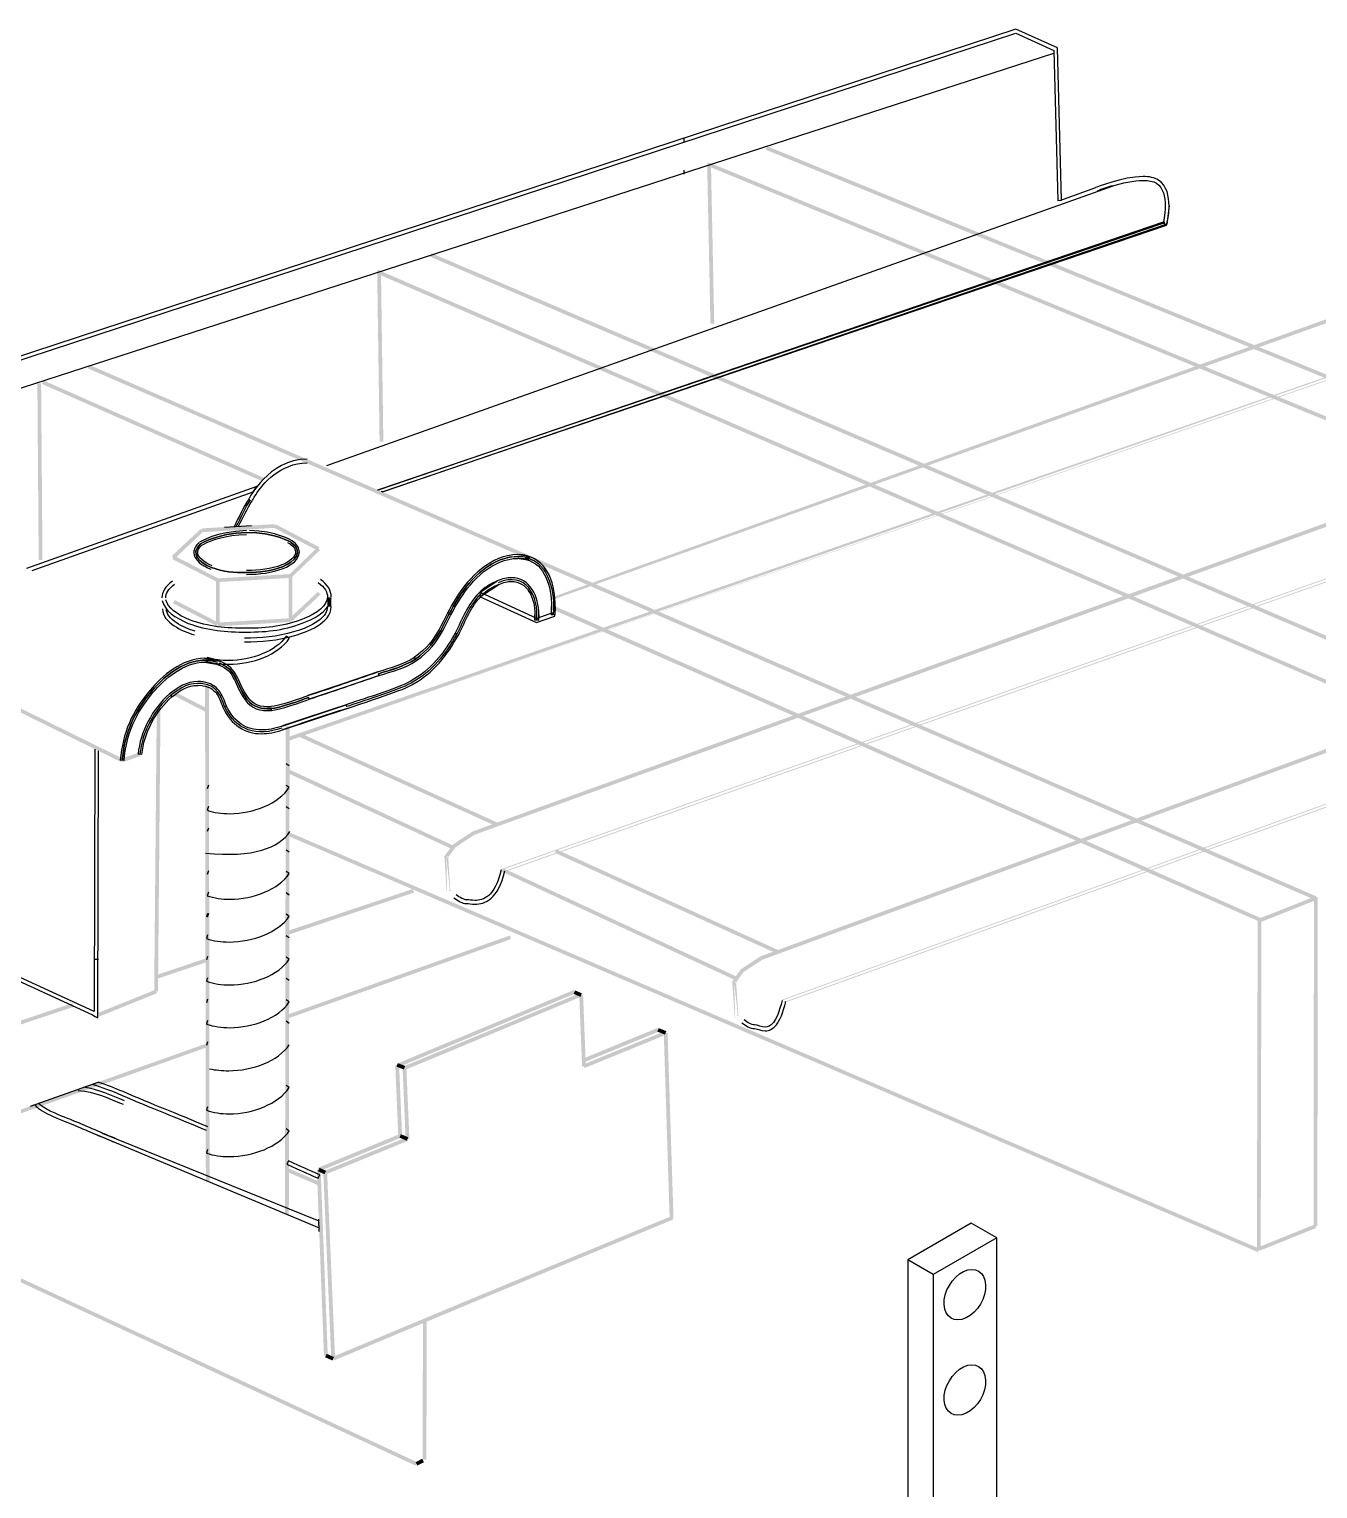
# Model space of a CAD drawing. Header units: millimetres. Extents: x 562 to 11403, y -8308 to -3911.
# Drawn here: x 4905.9 to 5133.4, y -8166.5 to -7908.9 of the extents above; entities that cross this region are included whole.
import ezdxf

# ---------------------------------------------------------------- set-up
doc = ezdxf.new("R2010")
doc.units = ezdxf.units.MM
doc.layers.add('3', color=3, linetype='Continuous')
pattern_1 = [(90, (-83164.34, -24837.3), (-174.625, 1e-14), []), (180, (-83164.34, -24837.3), (-9e-14, -698.5), [])]

msp = doc.modelspace()

# ---------------------------------------------------------------- hatches: boundary and pattern name
at = {"layer": '3'}
h = msp.add_hatch(dxfattribs=at)
h.set_pattern_fill('GRATE', color=256, scale=220, angle=90, style=0)
h.set_pattern_definition(pattern_1)
h.paths.add_polyline_path([(4917.87, -8024.1), (4917.37, -8082.3), (4917.36, -8082.29), (4917.34, -8082.28), (4838.46, -8046.02), (4838.46, -7988.93), (5080.09, -7909.61), (5086.8, -7912.64), (5087.52, -7939.12), (5088.19, -7939.1), (5087.46, -7912.2), (5080.12, -7908.9), (4837.8, -7988.45), (4837.8, -8046.45), (4917.05, -8082.88), (4917.54, -8083.14), (4918.03, -8083.41), (4918.55, -8024.11), (4917.88, -8024.1)])
h = msp.add_hatch(dxfattribs=at)
h.set_pattern_fill('GRATE', color=256, scale=220, angle=90, style=0)
h.set_pattern_definition(pattern_1)
h.paths.add_polyline_path([(4845.62, -8049.45), (4845.58, -7991.88), (5087.66, -7912.9), (5087.44, -7912.27), (4844.9, -7991.4), (4844.95, -8049.45)])
h = msp.add_hatch(color=256, dxfattribs=at)
h.paths.add_polyline_path([(4951.53, -8034.57), (5152.76, -7964.78), (5152.8, -7964.61)])
edge = h.paths.add_edge_path()
edge.add_arc((5138.99, -7961.31), 14.2, 346.5696, 359.5843)
edge.add_line((5153.19, -7961.41), (5152.8, -7964.61))
h.paths.add_polyline_path([(5140.28, -7958.17), (5140.41, -7958.48), (5140.29, -7958.17), (4998.8, -8008.96), (4998.75, -8009.45), (5140.53, -7958.79), (5140.54, -7958.79)])
edge = h.paths.add_edge_path()
edge.add_arc((5153.2, -7991.04), 34.65, 106.5561, 111.4354)
edge.add_line((5140.54, -7958.79), (5143.33, -7957.83))
edge = h.paths.add_edge_path()
edge.add_arc((5138.84, -7961.28), 13.68, 346.6721, 359.4504)
edge.add_line((5152.52, -7961.41), (5152.16, -7964.43))
h.paths.add_polyline_path([(5152.16, -7964.43), (5152.48, -7964.52), (5152.37, -7964.21), (4951.32, -8033.95), (4951.53, -8034.57)])
h = msp.add_hatch(color=256, dxfattribs=at)
h.paths.add_polyline_path([(4979.55, -8054.97), (4979.22, -8054.99), (4979.61, -8061.16), (4979.7, -8061.25)], flags=0)
h.paths.add_polyline_path([(4979.7, -8061.25, 0.026947), (4980.89, -8062.22)], flags=0)
h.paths.add_polyline_path([(4983.12, -8063.22), (4983.14, -8063.22), (4983.14, -8063.21), (4983.14, -8063.22), (4983.14, -8063.21), (4983.14, -8063.22)], flags=0)
h.paths.add_polyline_path([(4989.9, -8057.45), (4989.57, -8057.38), (4989.69, -8057.69), (5197.74, -7984.4), (5197.78, -7984.23)], flags=0)
h.paths.add_polyline_path([(5197.78, -7984.23, 0.055166), (5198.15, -7981.09)], flags=0)
h.paths.add_polyline_path([(5185.3, -7977.82), (5185.43, -7978.13), (5185.32, -7977.81), (4984.22, -8050.49), (4980.73, -8052.79), (4979.28, -8054.78), (4979.21, -8054.88), (4979.22, -8054.99), (4979.55, -8054.97), (4979.82, -8055.17), (4981.2, -8053.27), (4984.52, -8051.08), (5185.55, -7978.44), (5185.56, -7978.43)], flags=0)
h.paths.add_polyline_path([(5188.34, -7977.46, 0.022729), (5185.56, -7978.43)], flags=0)
h.paths.add_polyline_path([(5197.13, -7984.07, 0.055023), (5197.48, -7981.09)], flags=0)
h.paths.add_polyline_path([(5197.13, -7984.07), (5197.46, -7984.15), (5197.34, -7983.84), (4989.29, -8057.12), (4989.25, -8057.3)], flags=0)
h.paths.add_polyline_path([(4983.14, -8062.56), (4983.1, -8062.56), (4983.12, -8062.9), (4983.12, -8062.56)], flags=0)
h.paths.add_polyline_path([(4980.17, -8060.77, 0.030296), (4981.29, -8061.69)], flags=0)
h.paths.add_polyline_path([(4980.17, -8060.77), (4979.93, -8061.01), (4980.27, -8060.99), (4979.88, -8054.95), (4979.55, -8054.97), (4979.82, -8055.17), (4979.55, -8054.97)], flags=0)
h = msp.add_hatch(color=256, dxfattribs=at)
h.paths.add_polyline_path([(5030.38, -8077.05), (5030.04, -8077.07), (5030.47, -8083.25), (5030.56, -8083.34)], flags=0)
h.paths.add_polyline_path([(5030.56, -8083.34, 0.029096), (5031.74, -8084.3)], flags=0)
h.paths.add_polyline_path([(5033.95, -8085.3), (5033.97, -8085.3)], flags=0)
h.paths.add_polyline_path([(5039.48, -8080.49), (5039.16, -8080.42), (5039.27, -8080.73), (5246.71, -8006.03), (5246.75, -8005.85)], flags=0)
h.paths.add_polyline_path([(5246.75, -8005.85, 0.055552), (5247.11, -8002.78)], flags=0)
h.paths.add_polyline_path([(5234.32, -7999.47), (5234.45, -7999.78), (5234.33, -7999.47), (5035, -8072.56), (5031.53, -8074.86), (5030.11, -8076.86), (5030.04, -8076.96), (5030.04, -8077.07), (5030.38, -8077.05), (5030.65, -8077.24), (5032.01, -8075.34), (5035.3, -8073.16), (5234.57, -8000.09), (5234.58, -8000.09)], flags=0)
h.paths.add_polyline_path([(5237.34, -7999.11, 0.022172), (5234.58, -8000.09)], flags=0)
h.paths.add_polyline_path([(5246.1, -8005.7, 0.053261), (5246.44, -8002.78)], flags=0)
h.paths.add_polyline_path([(5246.1, -8005.7), (5246.42, -8005.78), (5246.31, -8005.47), (5038.87, -8080.17), (5038.83, -8080.34)], flags=0)
h.paths.add_polyline_path([(5033.97, -8084.64), (5033.97, -8084.97), (5033.99, -8084.64), (5033.95, -8084.64)], flags=0)
h.paths.add_polyline_path([(5031.02, -8082.86, 0.024927), (5032.14, -8083.77)], flags=0)
h.paths.add_polyline_path([(5031.02, -8082.86), (5030.79, -8083.1), (5031.13, -8083.08), (5030.72, -8077.03), (5030.38, -8077.05), (5030.65, -8077.24), (5030.38, -8077.05)], flags=0)

# ---------------------------------------------------------------- linework, layer by layer
for p, q in [((4945.44, -7990.55), (4946.18, -7989.54)), ((4940.38, -7996.78), (4945.15, -7996.5)), ((4951.82, -8016.42), (4951.26, -8016.05)), ((4937.39, -8019.82), (4937.19, -8020.45)), ((4951.82, -8038.93), (4951.26, -8038.58)), ((4937.54, -8042.34), (4937.32, -8042.97)), ((4951.82, -8042.7), (4951.26, -8042.36)), ((4937.54, -8046.12), (4937.32, -8046.75)), ((4951.82, -8046.48), (4951.26, -8046.13)), ((4937.54, -8049.9), (4937.32, -8050.52)), ((4951.82, -8054.16), (4951.26, -8053.8)), ((4937.54, -8057.45), (4937.32, -8058.07)), ((4951.82, -8057.94), (4951.26, -8057.58)), ((4937.54, -8061.22), (4937.32, -8061.85)), ((4951.82, -8061.71), (4951.26, -8061.35)), ((4951.82, -8061.72), (4951.27, -8061.35)), ((4937.41, -8064.99), (4937.2, -8065.62)), ((4937.54, -8064.99), (4937.32, -8065.62)), ((4951.82, -8065.49), (4951.27, -8065.12)), ((4937.41, -8068.77), (4937.2, -8069.4)), ((4951.82, -8069.27), (4951.27, -8068.9)), ((4937.41, -8072.55), (4937.2, -8073.17)), ((4951.82, -8073.04), (4951.26, -8072.68)), ((4937.41, -8076.32), (4937.2, -8076.95)), ((4951.82, -8076.82), (4951.26, -8076.45)), ((4937.41, -8080.1), (4937.2, -8080.72)), ((4951.82, -8080.59), (4951.26, -8080.23)), ((4937.41, -8083.87), (4937.2, -8084.5)), ((4951.82, -8084.37), (4951.26, -8084)), ((4937.41, -8087.65), (4937.2, -8088.27)), ((4906.12, -8098.98), (4918.05, -8094.74)), ((4951.82, -8095.69), (4951.26, -8095.33)), ((4937.41, -8099.1), (4937.2, -8099.72)), ((4917.6, -8103.93), (4957.08, -8120.47)), ((4918.8, -8103.75), (4957.04, -8119.21)), ((4951.82, -8103.37), (4951.27, -8103)), ((4937.41, -8106.65), (4937.2, -8107.28)), ((4951.66, -8108.64), (4951.39, -8109.25)), ((4956.94, -8111.72), (4957.2, -8111.11)), ((4957.11, -8121.13), (4957.02, -8118.91)), ((5072.25, -8119.61), (5061.02, -8126.1)), ((5076.74, -8122.21), (5072.25, -8119.61)), ((5076.74, -8122.21), (5065.51, -8128.69)), ((5076.74, -8231.33), (5076.74, -8122.21)), ((5065.51, -8128.69), (5061.02, -8126.1)), ((5061.02, -8126.1), (5061.02, -8240.41)), ((5065.51, -8128.69), (5065.51, -8237.81))]:
    msp.add_line(p, q, dxfattribs=at)
at = {"layer": '3', "flags": 128}
for points in [[(4917.48, -8035.95), (4917.37, -8082.3), (4917.36, -8082.29), (4917.34, -8082.28), (4838.46, -8046.02), (4838.46, -7988.93), (5080.09, -7909.61), (5086.8, -7912.64), (5087.52, -7939.12), (5088.19, -7939.1), (5087.46, -7912.2), (5080.12, -7908.9), (4837.8, -7988.45), (4837.8, -8046.45), (4917.05, -8082.88), (4917.54, -8083.14), (4918.03, -8083.41), (4918.11, -8036.26)], [(4844.75, -7991.56), (5086.82, -7913.16)], [(4958.44, -7985.93), (5097.28, -7936.53)], [(5087.9, -7939.11), (5094.23, -7936.86)], [(4968.22, -7990.54), (5106.72, -7943.49), (5106.77, -7943.32), (4968.38, -7990.58), (4968.06, -7990.5)], [(4905.49, -8004.02), (4946.18, -7989.54)], [(4906.43, -8004.43), (4945.44, -7990.55)], [(4992.19, -8001.64), (4992.45, -8001.64)], [(4992.42, -8002.31), (4992.19, -8002.31)], [(4993.55, -8002.47), (4993.63, -8002.15), (4993.5, -8002.45), (4993.57, -8002.48), (4993.59, -8002.49), (4993.62, -8002.5), (4993.55, -8002.47)], [(4993.78, -8001.86), (4993.7, -8002.18), (4993.84, -8001.88), (4993.77, -8001.85), (4993.75, -8001.84), (4993.72, -8001.83), (4993.78, -8001.86)], [(4981.41, -8009.1), (4981.69, -8009.27), (4981.41, -8009.09), (4981.41, -8009.1)], [(4998.07, -8012.22), (4998.4, -8012.25), (4998.29, -8011.93), (4995.52, -8012.9), (4985.73, -8008.4), (4985.44, -8009.01), (4995.49, -8013.61), (4998.52, -8012.56), (4998.72, -8012.49), (4998.74, -8012.27), (4998.07, -8012.22)], [(4981.98, -8009.45), (4981.97, -8009.46)], [(4995.84, -8013.28), (4995.17, -8013.22)], [(4981.09, -8015.52), (4981.38, -8015.68), (4981.09, -8015.52), (4981.09, -8015.52)], [(4981.68, -8015.83), (4981.68, -8015.83)], [(4938.96, -8020.95), (4939.45, -8021.12), (4939.57, -8020.81), (4939.43, -8021.12), (4938.96, -8020.95)], [(4939.69, -8020.51), (4939.68, -8020.5), (4939.17, -8020.32), (4939.69, -8020.51)], [(4973.89, -8019.8), (4974.09, -8020.07), (4973.91, -8019.8), (4973.89, -8019.8)], [(4974.28, -8020.35), (4974.27, -8020.35)], [(4936.52, -8024.77), (4935.68, -8024.71)], [(4967.47, -8022.34), (4967.49, -8022.33)], [(4967.7, -8022.96), (4967.59, -8022.65), (4967.69, -8022.97), (4967.7, -8022.96)], [(4927.24, -8025.58), (4927.5, -8025.79), (4927.25, -8025.57), (4927.24, -8025.58)], [(4927.75, -8026), (4927.75, -8026)], [(4930.66, -8026.22), (4930.67, -8026.21)], [(4931.1, -8026.72), (4930.88, -8026.47), (4931.08, -8026.74), (4931.1, -8026.72)], [(4943.62, -8026.67), (4943.9, -8026.49), (4943.61, -8026.66), (4943.62, -8026.67)], [(4944.18, -8026.31), (4944.19, -8026.32)], [(4955.11, -8026.53), (4955.1, -8026.54), (4955.09, -8026.54), (4955.11, -8026.53)], [(4955.34, -8027.16), (4955.21, -8026.85), (4955.32, -8027.16), (4955.34, -8027.16)], [(4940.09, -8028.56), (4940.09, -8028.57), (4940.1, -8028.59), (4940.09, -8028.56)], [(4940.7, -8028.31), (4940.4, -8028.45), (4940.72, -8028.34), (4940.7, -8028.31)], [(4948.65, -8028.47), (4948.64, -8028.47), (4948.63, -8028.47), (4947.96, -8028.5), (4948.65, -8028.47)], [(4947.96, -8029.16), (4948.68, -8029.13), (4948.65, -8028.8), (4948.65, -8029.13), (4947.96, -8029.16)], [(4961.85, -8028.16), (4961.96, -8028.47), (4961.86, -8028.16), (4961.85, -8028.16)], [(4962.08, -8028.78), (4962.06, -8028.78)], [(4925.8, -8036.89), (4925.13, -8036.83)], [(4922.64, -8037.99), (4921.98, -8037.93)]]:
    msp.add_lwpolyline(points, dxfattribs=at)
for points in [[(5097.26, -7936.53, 0.021578), (5094.46, -7937.48)], [(5106.77, -7943.32, 0.058781), (5107.18, -7940.07)]]:
    msp.add_lwpolyline(points, format="xyb", close=True, dxfattribs=at)
msp.add_lwpolyline([(5106.12, -7943.15), (5106.44, -7943.24), (5106.34, -7942.92), (4967.53, -7990.24), (4967.46, -7990.21)], close=True, dxfattribs=at)
for points in [[(4993.72, -8001.83, 0.056045), (4992.45, -8001.64), (4993.72, -8001.83, 0.056045)], [(4993.55, -8002.47, 0.060255), (4992.42, -8002.31), (4993.55, -8002.47, 0.060255)], [(4988.56, -8006.28, 0.103606), (4985.31, -8008.42), (4988.56, -8006.28, 0.103606)], [(4988.82, -8006.89, 0.103077), (4985.78, -8008.89), (4988.82, -8006.89, 0.103077)], [(4998.07, -8012.22, 0.019884), (4998.14, -8010.78), (4998.07, -8012.22, 0.019884)], [(4998.74, -8012.27, 0.022602), (4998.8, -8010.78), (4998.74, -8012.27, 0.022602)], [(4995.17, -8013.22, 0.021205), (4995.21, -8012.28), (4995.17, -8013.22, 0.021205)], [(4995.84, -8013.28, 0.022534), (4995.88, -8012.28), (4995.84, -8013.28, 0.022534)], [(4939.17, -8020.32, 0.082058), (4936.87, -8019.94), (4939.17, -8020.32, 0.082058)], [(4938.96, -8020.95, 0.082832), (4936.87, -8020.61), (4938.96, -8020.95, 0.082832)], [(4936.61, -8024.11, 0.030274), (4935.68, -8024.04), (4936.61, -8024.11, 0.030274)], [(4955.11, -8026.53, 0.000851), (4961.29, -8024.46), (4955.11, -8026.53, 0.000851)], [(4961.29, -8024.46, 0.000995), (4967.47, -8022.34), (4961.29, -8024.46, 0.000995)], [(4961.5, -8025.09, 0.001463), (4967.7, -8022.96), (4961.5, -8025.09, 0.001463)], [(4955.32, -8027.16, 0.000859), (4961.5, -8025.09), (4955.32, -8027.16, 0.000859)], [(4961.86, -8028.16, 0.006255), (4950.41, -8031.95), (4961.86, -8028.16, 0.006255)], [(4962.06, -8028.78, 0.006064), (4950.63, -8032.57), (4962.06, -8028.78, 0.006064)]]:
    msp.add_lwpolyline(points, format="xyb", dxfattribs=at)
at = {"layer": '3'}
for centre in [(5071.12, -8132.26), (5071.12, -8149.09)]:
    msp.add_ellipse(centre, major_axis=(2.4, 4.16), ratio=0.666667, start_param=-2.368852, end_param=3.914333, dxfattribs=at)
for points in [[(5102.59, -7934.91), (5099.02, -7934.92), (5094.23, -7936.86), (5094.21, -7936.86)], [(5097.26, -7936.53), (5098.87, -7936.05), (5100.92, -7935.58), (5102.59, -7935.58)], [(5105.31, -7935.54), (5104.58, -7935.07), (5103.63, -7934.91), (5102.59, -7934.91)], [(5102.59, -7935.58), (5103.56, -7935.58), (5104.39, -7935.73), (5104.94, -7936.1)], [(5104.94, -7936.1), (5106.15, -7936.87), (5106.51, -7938.52), (5106.51, -7940.07)], [(5107.18, -7940.07), (5107.17, -7938.45), (5106.83, -7936.55), (5105.31, -7935.54)], [(5106.51, -7940.07), (5106.51, -7941.7), (5106.12, -7943.15), (5106.12, -7943.15)], [(4954.98, -7984.78), (4948.11, -7984.81), (4944.71, -7991.8), (4944.69, -7991.82)], [(4945.89, -7991.07), (4947.13, -7989.18), (4950.21, -7985.44), (4954.98, -7985.45)], [(4945.28, -7992.11), (4945.28, -7992.11), (4945.48, -7991.7), (4945.89, -7991.07)], [(4944.71, -7991.78), (4943.66, -7993.37), (4942.93, -7995.07), (4942.08, -7996.68)], [(4942.47, -7996.66), (4943.29, -7995.08), (4944, -7993.46), (4944.98, -7991.96)], [(4942.86, -7996.63), (4943.64, -7995.1), (4944.33, -7993.56), (4945.26, -7992.14)], [(4944.28, -7997.41), (4938.99, -7997.52), (4936, -7999.43), (4935.96, -7999.46)], [(4944.29, -7997.74), (4939.07, -7997.85), (4936.15, -7999.73), (4936.15, -7999.73)], [(4936.15, -7999.73), (4936.15, -7999.73), (4939.07, -7997.85), (4944.29, -7997.74)], [(4936.83, -7999.73), (4937.87, -7999.21), (4940.45, -7998.15), (4944.29, -7998.07)], [(4952.16, -7999.49), (4952.16, -7999.49), (4949.12, -7997.61), (4944.29, -7997.74)], [(4944.29, -7997.74), (4949.12, -7997.61), (4952.16, -7999.49), (4952.16, -7999.49)], [(4952.34, -7999.21), (4952.31, -7999.19), (4949.41, -7997.4), (4944.78, -7997.4)], [(4936.15, -7999.73), (4934.25, -8001.5), (4935.9, -8003.01), (4938.07, -8003.9)], [(4938.07, -8003.9), (4935.9, -8003.01), (4934.25, -8001.5), (4936.15, -7999.73)], [(4935.92, -7999.49), (4935.29, -8000.07), (4934.97, -8000.68), (4934.97, -8001.28)], [(4934.97, -8001.28), (4935.02, -8002.65), (4936.42, -8003.56), (4937.94, -8004.21)], [(4938.19, -8003.59), (4936.72, -8003), (4935.61, -8002.1), (4935.65, -8001.28)], [(4935.65, -8001.28), (4935.65, -8000.92), (4935.83, -8000.49), (4936.37, -7999.98)], [(4936.33, -8000.01), (4936.33, -8000.01), (4936.49, -7999.91), (4936.83, -7999.73)], [(4952.93, -8001.17), (4952.97, -8001.96), (4951.9, -8002.91), (4950.52, -8003.46)], [(4950.64, -8003.77), (4952.81, -8002.88), (4954.45, -8001.13), (4952.16, -7999.49)], [(4952.16, -7999.49), (4954.45, -8001.13), (4952.81, -8002.88), (4950.64, -8003.77)], [(4950.77, -8004.07), (4952.24, -8003.46), (4953.57, -8002.49), (4953.6, -8001.17)], [(4951.5, -7999.51), (4951.83, -7999.67), (4951.99, -7999.77), (4951.99, -7999.77)], [(4951.97, -7999.76), (4952.7, -8000.29), (4952.93, -8000.76), (4952.93, -8001.17)], [(4953.6, -8001.17), (4953.6, -8000.49), (4953.19, -7999.82), (4952.36, -7999.22)], [(4992.19, -8001.64), (4987.39, -8001.66), (4983.51, -8005.75), (4981.41, -8009.1)], [(4938.07, -8003.9), (4940.09, -8004.65), (4942.12, -8004.9), (4944.29, -8004.79)], [(4944.29, -8004.79), (4942.12, -8004.9), (4940.09, -8004.65), (4938.07, -8003.9)], [(4950.52, -8003.45), (4948.54, -8004.19), (4946.55, -8004.45), (4944.29, -8004.45)], [(4944.29, -8004.79), (4946.57, -8004.79), (4948.61, -8004.52), (4950.64, -8003.77)], [(4950.64, -8003.77), (4948.61, -8004.52), (4946.57, -8004.79), (4944.29, -8004.79)], [(4944.29, -8005.12), (4946.6, -8005.12), (4948.68, -8004.85), (4950.76, -8004.08)], [(4981.69, -8009.27), (4983.79, -8005.9), (4987.73, -8001.83), (4992.44, -8001.97)], [(4992.43, -8001.98), (4987.73, -8001.83), (4983.8, -8005.9), (4981.69, -8009.27)], [(4981.98, -8009.45), (4984.01, -8006.18), (4987.8, -8002.29), (4992.19, -8002.31)], [(4993.64, -8002.15), (4993.27, -8002.05), (4992.87, -8002), (4992.43, -8001.98)], [(4993.62, -8002.5), (4995.31, -8002.92), (4996.42, -8004.09), (4997.14, -8005.62)], [(4993.7, -8002.18), (4997.83, -8003.21), (4998.75, -8008.45), (4998.4, -8012.25)], [(4997.75, -8005.34), (4996.98, -8003.69), (4995.71, -8002.34), (4993.78, -8001.86)], [(4931.18, -8006.31), (4929.93, -8007.26), (4929.34, -8008.25), (4929.34, -8009.24)], [(4956.93, -8006.56), (4958.15, -8007.46), (4958.56, -8008.31), (4958.57, -8009.08)], [(4959.24, -8009.08), (4959.24, -8008.05), (4958.65, -8006.99), (4957.33, -8006.02)], [(4991.06, -8005.72), (4990.3, -8005.72), (4989.47, -8005.89), (4988.56, -8006.28)], [(4995.51, -8013.26), (4995.9, -8008.89), (4993.63, -8004.51), (4988.7, -8006.59)], [(4988.82, -8006.89), (4989.66, -8006.53), (4990.41, -8006.38), (4991.06, -8006.38)], [(4994.7, -8007.77), (4993.92, -8006.55), (4992.67, -8005.71), (4991.06, -8005.72)], [(4991.06, -8006.38), (4992.44, -8006.38), (4993.43, -8007.05), (4994.14, -8008.13)], [(4997.14, -8005.62), (4997.85, -8007.15), (4998.14, -8009.03), (4998.14, -8010.78)], [(4998.8, -8010.78), (4998.8, -8008.96), (4998.51, -8007), (4997.75, -8005.34)], [(4930.01, -8009.24), (4930.01, -8008.53), (4930.43, -8007.73), (4931.58, -8006.84)], [(4958.56, -8009.17), (4958.53, -8010.58), (4956.7, -8012.04), (4954.46, -8012.89)], [(4954.7, -8013.51), (4957.02, -8012.59), (4959.09, -8011.13), (4959.23, -8009.21)], [(4981.41, -8009.09), (4978.72, -8013.21), (4978.28, -8016.74), (4973.89, -8019.8)], [(4974.09, -8020.07), (4978.57, -8016.94), (4979.03, -8013.31), (4981.69, -8009.27)], [(4981.69, -8009.27), (4979.03, -8013.31), (4978.57, -8016.94), (4974.09, -8020.07)], [(4985.31, -8008.42), (4983.32, -8010.42), (4982.39, -8013), (4981.09, -8015.52)], [(4985.55, -8008.66), (4983.62, -8010.58), (4982.69, -8013.12), (4981.38, -8015.68)], [(4981.68, -8015.83), (4983, -8013.24), (4983.92, -8010.74), (4985.78, -8008.89)], [(4994.14, -8008.13), (4994.85, -8009.21), (4995.22, -8010.71), (4995.21, -8012.28)], [(4995.88, -8012.28), (4995.88, -8010.61), (4995.5, -8008.99), (4994.7, -8007.77)], [(4929.4, -8009.75), (4929.75, -8011.49), (4931.71, -8012.84), (4933.98, -8013.77)], [(4929.45, -8011.19), (4929.46, -8012.46), (4930.37, -8013.45), (4931.48, -8014.19)], [(4934.23, -8013.15), (4932.04, -8012.28), (4930.28, -8010.93), (4930.05, -8009.62)], [(4931.85, -8013.64), (4930.81, -8012.95), (4930.11, -8012.11), (4930.12, -8011.19)], [(4958.56, -8010.81), (4958.57, -8011.95), (4957.67, -8012.92), (4956.42, -8013.68)], [(4956.77, -8014.24), (4958.09, -8013.44), (4959.23, -8012.32), (4959.23, -8010.81)], [(4974.28, -8020.35), (4978.87, -8017.12), (4979.36, -8013.4), (4981.97, -8009.46)], [(4931.48, -8014.19), (4932.59, -8014.94), (4933.95, -8015.48), (4935.04, -8015.8)], [(4935.23, -8015.16), (4934.19, -8014.86), (4932.88, -8014.34), (4931.85, -8013.64)], [(4933.98, -8013.77), (4937.35, -8015.06), (4940.72, -8015.31), (4944.29, -8015.31)], [(4944.29, -8014.64), (4940.75, -8014.64), (4937.49, -8014.4), (4934.23, -8013.15)], [(4954.45, -8012.9), (4951.2, -8014.27), (4947.96, -8014.64), (4944.29, -8014.64)], [(4944.29, -8015.31), (4948, -8015.31), (4951.35, -8014.93), (4954.71, -8013.51)], [(4956.42, -8013.68), (4955.18, -8014.44), (4953.64, -8014.97), (4952.59, -8015.28)], [(4952.78, -8015.91), (4953.86, -8015.59), (4955.44, -8015.06), (4956.77, -8014.24)], [(4951.26, -8016.05), (4949.54, -8018.66), (4945.16, -8020.35), (4941.09, -8020.34)], [(4941.09, -8021), (4945.33, -8020.99), (4949.87, -8019.31), (4951.82, -8016.42)], [(4952.59, -8015.28), (4949.69, -8016.15), (4946.83, -8016.39), (4943.91, -8016.39)], [(4943.91, -8017.05), (4946.86, -8017.05), (4949.81, -8016.81), (4952.78, -8015.91)], [(4981.09, -8015.52), (4979.11, -8019.09), (4976.84, -8022), (4973.16, -8024.03)], [(4981.38, -8015.68), (4979.39, -8019.28), (4977.08, -8022.25), (4973.32, -8024.32)], [(4973.49, -8024.61), (4977.31, -8022.5), (4979.67, -8019.46), (4981.68, -8015.83)], [(4927.5, -8025.79), (4929.92, -8022.85), (4934.48, -8019.09), (4939.06, -8020.64)], [(4939.06, -8020.64), (4934.48, -8019.09), (4929.92, -8022.85), (4927.5, -8025.79)], [(4936.87, -8019.94), (4932.89, -8019.96), (4929.31, -8023.08), (4927.24, -8025.58)], [(4927.75, -8026), (4929.75, -8023.56), (4933.27, -8020.59), (4936.87, -8020.61)], [(4937.19, -8020.45), (4938.39, -8020.82), (4939.73, -8021), (4941.09, -8021)], [(4941.09, -8020.34), (4939.79, -8020.34), (4938.52, -8020.17), (4937.39, -8019.82)], [(4939.43, -8021.12), (4940.84, -8021.7), (4941.44, -8022.43), (4941.94, -8023.36)], [(4943.9, -8026.49), (4942.3, -8024.08), (4942.51, -8022.03), (4939.56, -8020.81)], [(4939.57, -8020.81), (4942.51, -8022.03), (4942.3, -8024.08), (4943.9, -8026.49)], [(4942.53, -8023.05), (4942, -8022.04), (4941.23, -8021.13), (4939.69, -8020.51)], [(4973.91, -8019.8), (4971.93, -8021.09), (4969.74, -8021.64), (4967.49, -8022.33)], [(4967.59, -8022.66), (4969.83, -8021.96), (4972.06, -8021.41), (4974.09, -8020.07)], [(4974.09, -8020.07), (4972.06, -8021.41), (4969.83, -8021.96), (4967.59, -8022.65)], [(4967.69, -8022.97), (4969.92, -8022.28), (4972.18, -8021.72), (4974.27, -8020.35)], [(4935.68, -8024.04), (4933.65, -8024.04), (4932.22, -8025.03), (4930.67, -8026.21)], [(4936.56, -8024.44), (4934.16, -8024.11), (4932.66, -8025.11), (4930.88, -8026.47)], [(4931.08, -8026.74), (4932.63, -8025.55), (4933.89, -8024.71), (4935.68, -8024.71)], [(4936.52, -8024.77), (4937.7, -8024.94), (4938.37, -8025.39), (4938.89, -8026.04)], [(4940.4, -8028.45), (4939.68, -8026.49), (4939.07, -8024.79), (4936.56, -8024.44)], [(4939.41, -8025.64), (4938.81, -8024.86), (4937.93, -8024.29), (4936.61, -8024.11)], [(4941.94, -8023.36), (4942.44, -8024.28), (4942.79, -8025.42), (4943.62, -8026.67)], [(4944.18, -8026.31), (4943.4, -8025.15), (4943.06, -8024.05), (4942.53, -8023.05)], [(4973.16, -8024.03), (4970.94, -8025.28), (4964.11, -8027.33), (4961.85, -8028.16)], [(4973.32, -8024.32), (4971.03, -8025.61), (4964.22, -8027.65), (4961.96, -8028.47)], [(4962.08, -8028.78), (4964.32, -8027.96), (4971.11, -8025.93), (4973.49, -8024.61)], [(4927.25, -8025.57), (4924.07, -8029.25), (4922.41, -8033.13), (4921.98, -8037.93)], [(4922.31, -8037.96), (4922.74, -8033.22), (4924.36, -8029.43), (4927.5, -8025.79)], [(4927.5, -8025.79), (4924.36, -8029.43), (4922.74, -8033.22), (4922.31, -8037.96)], [(4922.64, -8037.99), (4923.07, -8033.31), (4924.66, -8029.6), (4927.75, -8026)], [(4930.66, -8026.22), (4927.68, -8028.81), (4925.49, -8032.96), (4925.13, -8036.83)], [(4930.88, -8026.47), (4927.98, -8028.99), (4925.8, -8033.09), (4925.46, -8036.86)], [(4925.8, -8036.89), (4926.12, -8033.22), (4928.26, -8029.17), (4931.1, -8026.72)], [(4938.89, -8026.04), (4939.4, -8026.7), (4939.73, -8027.58), (4940.09, -8028.56)], [(4940.72, -8028.34), (4940.35, -8027.36), (4940.02, -8026.42), (4939.41, -8025.64)], [(4943.61, -8026.66), (4944.63, -8028.39), (4945.99, -8029.18), (4947.96, -8029.16)], [(4943.9, -8026.49), (4945.01, -8028.34), (4946.35, -8028.98), (4948.65, -8028.8)], [(4948.66, -8028.8), (4946.35, -8028.97), (4945.02, -8028.35), (4943.9, -8026.49)], [(4947.96, -8028.5), (4946.15, -8028.48), (4945.16, -8027.91), (4944.19, -8026.32)], [(4955.09, -8026.54), (4954.08, -8026.95), (4949.64, -8028.48), (4948.65, -8028.47)], [(4948.65, -8028.8), (4949.81, -8028.8), (4954.17, -8027.27), (4955.21, -8026.85)], [(4948.65, -8029.13), (4949.97, -8029.11), (4954.24, -8027.58), (4955.34, -8027.16)], [(4955.21, -8026.85), (4954.16, -8027.27), (4949.8, -8028.8), (4948.66, -8028.8)], [(4940.1, -8028.59), (4941.57, -8031.77), (4944.03, -8033.27), (4946.92, -8033.25)], [(4950.52, -8032.26), (4946.16, -8033.76), (4942.43, -8032.81), (4940.4, -8028.45)], [(4946.92, -8032.59), (4944.26, -8032.58), (4942.12, -8031.31), (4940.7, -8028.31)], [(4950.41, -8031.95), (4949.18, -8032.37), (4948, -8032.59), (4946.92, -8032.59)], [(4946.92, -8033.25), (4948.1, -8033.25), (4949.34, -8033.02), (4950.63, -8032.57)], [(4941.31, -8047.36), (4945.52, -8047.35), (4949.99, -8045.6), (4951.82, -8042.7)], [(4937.32, -8046.75), (4938.56, -8047.17), (4939.92, -8047.36), (4941.31, -8047.36)], [(4937, -8054.34), (4945.53, -8055.15), (4950.02, -8053.4), (4951.94, -8050.51)], [(4941.33, -8062.46), (4945.54, -8062.45), (4949.98, -8060.73), (4951.82, -8057.94)], [(4989.25, -8057.3), (4988.68, -8059.73), (4987.86, -8061.06), (4987.03, -8061.79)], [(4987.48, -8062.28), (4988.45, -8061.43), (4989.31, -8059.96), (4989.9, -8057.45)], [(4937.32, -8061.85), (4938.56, -8062.27), (4939.93, -8062.46), (4941.33, -8062.46)], [(4980.89, -8062.22), (4981.57, -8062.7), (4982.37, -8063.21), (4983.12, -8063.22)], [(4983.12, -8062.56), (4982.7, -8062.58), (4981.91, -8062.15), (4981.29, -8061.69)], [(4984.62, -8062.67), (4984.03, -8062.67), (4983.53, -8062.57), (4983.14, -8062.56)], [(4983.14, -8063.22), (4983.41, -8063.22), (4983.96, -8063.33), (4984.62, -8063.33)], [(4987.03, -8061.79), (4986.2, -8062.51), (4985.36, -8062.67), (4984.62, -8062.67)], [(4984.62, -8063.33), (4985.46, -8063.33), (4986.51, -8063.14), (4987.48, -8062.28)], [(4941.2, -8070.01), (4945.42, -8070), (4949.89, -8068.28), (4951.82, -8065.49)], [(4937.2, -8069.4), (4938.44, -8069.82), (4939.81, -8070.01), (4941.2, -8070.01)], [(4941.31, -8077.58), (4945.49, -8077.57), (4949.91, -8075.9), (4951.82, -8073.04)], [(4937.2, -8076.95), (4938.47, -8077.38), (4939.88, -8077.58), (4941.31, -8077.58)], [(4941.31, -8085.13), (4945.49, -8085.12), (4949.91, -8083.45), (4951.82, -8080.59)], [(5038.83, -8080.34), (5038.37, -8082.37), (5037.83, -8083.57), (5037.31, -8084.22)], [(5037.84, -8084.62), (5038.46, -8083.84), (5039.01, -8082.57), (5039.48, -8080.49)], [(5033.95, -8084.64), (5033.55, -8084.66), (5032.76, -8084.23), (5032.14, -8083.77)], [(4937.2, -8084.5), (4938.47, -8084.93), (4939.88, -8085.13), (4941.31, -8085.13)], [(5031.74, -8084.3), (5032.42, -8084.78), (5033.21, -8085.28), (5033.95, -8085.3)], [(5035.87, -8085.02), (5035.22, -8085.03), (5034.6, -8084.66), (5033.97, -8084.64)], [(5033.97, -8085.3), (5034.29, -8085.28), (5035.02, -8085.67), (5035.87, -8085.68)], [(5037.31, -8084.22), (5036.78, -8084.87), (5036.33, -8085.01), (5035.87, -8085.02)], [(5035.87, -8085.68), (5036.51, -8085.69), (5037.23, -8085.41), (5037.84, -8084.62)], [(4914.56, -8096.23), (4917.49, -8096.38), (4919.9, -8097.62), (4922.49, -8098.66)], [(4922.74, -8098.05), (4920.44, -8097.13), (4918.2, -8095.98), (4915.49, -8095.65)], [(4916.96, -8095.13), (4918.72, -8095.56), (4920.41, -8096.28), (4922.22, -8097.03)], [(4922.48, -8096.42), (4920.98, -8095.81), (4919.54, -8095.19), (4918.05, -8094.74)], [(4937.43, -8102.63), (4931.96, -8100.28), (4927.76, -8098.73), (4922.49, -8096.42)], [(4941.18, -8100.34), (4945.41, -8100.33), (4949.89, -8098.58), (4951.82, -8095.69)], [(4906.85, -8098.72), (4907.02, -8098.93), (4907.23, -8099.12), (4907.46, -8099.31)], [(4907.46, -8099.31), (4909.2, -8100.68), (4912.63, -8101.79), (4913.4, -8102.16)], [(4907.88, -8098.79), (4907.75, -8098.68), (4907.63, -8098.58), (4907.53, -8098.48)], [(4909.89, -8099.98), (4909.13, -8099.61), (4908.4, -8099.2), (4907.88, -8098.79)], [(4922.22, -8097.03), (4927.51, -8099.34), (4931.71, -8100.9), (4937.17, -8103.23)], [(4913.69, -8101.57), (4913.1, -8101.29), (4911.43, -8100.72), (4909.89, -8099.98)], [(4921.37, -8104.79), (4918.8, -8103.75), (4916.24, -8102.59), (4913.67, -8101.56)], [(4937.2, -8099.72), (4938.43, -8100.14), (4939.79, -8100.34), (4941.18, -8100.34)], [(4913.42, -8102.17), (4915.97, -8103.2), (4918.53, -8104.36), (4921.11, -8105.4)], [(4941.21, -8107.89), (4945.42, -8107.88), (4949.89, -8106.16), (4951.82, -8103.37)], [(4937.2, -8107.28), (4938.44, -8107.7), (4939.81, -8107.89), (4941.21, -8107.89)], [(4951.39, -8109.25), (4954.05, -8110.39), (4954.61, -8110.72), (4956.94, -8111.72)], [(4957.2, -8111.11), (4954.9, -8110.13), (4954.34, -8109.79), (4951.66, -8108.64)]]:
    msp.add_open_spline(points, degree=3, dxfattribs=at)
msp.add_open_spline([(4937.72, -8092.41), (4938.8, -8092.61), (4939.95, -8092.73), (4941.12, -8092.73), (4945.36, -8092.72), (4949.88, -8091.04), (4951.82, -8088.14)], degree=3, knots=[-0.276021, -0.276021, -0.276021, -0.276021, 0, 0, 0, 1, 1, 1, 1], dxfattribs=at)
for points in [[(5246.7, -8015.43), (5036.19, -7929.56), (5246.45, -8016.04), (5035.94, -7930.17)], [(5025.61, -7932.55), (5026.19, -7960.89), (5026.28, -7932.54), (5026.86, -7960.87)], [(5237.3, -8019.36), (5026.14, -7932.51), (5237.05, -8019.97), (5025.88, -7933.12)], [(5190.97, -8039.89), (4976.94, -7948.44), (5190.71, -8040.5), (4976.68, -7949.05)], [(5181.45, -8043.82), (4967.59, -7951.43), (5181.18, -8044.42), (4967.32, -7952.04)], [(4967.34, -7951.47), (4967.77, -7981.7), (4968.01, -7951.46), (4968.43, -7981.69)], [(5133.22, -8061.97), (4916.49, -7968.15), (5132.95, -8062.58), (4916.23, -7968.76)], [(4907.34, -7971.39), (4907.57, -8002.56), (4908, -7971.39), (4908.24, -8002.56)], [(4947.44, -7988.13), (4908.44, -7970.92), (4946.95, -7988.64), (4908.17, -7971.52)], [(4936.44, -7997.67), (4949.28, -7996.92), (4936.39, -7997.01), (4949.24, -7996.26)], [(4949.1, -7996.88), (4956.84, -8000.92), (4949.41, -7996.29), (4957.15, -8000.33)], [(4931.54, -8002.37), (4936.64, -7997.59), (4931.08, -8001.88), (4936.19, -7997.1)], [(4956.76, -8000.38), (4951.8, -8005.17), (4957.23, -8000.86), (4952.26, -8005.64)], [(4939.36, -8005.87), (4931.47, -8001.83), (4939.05, -8006.46), (4931.16, -8002.42)], [(4993.57, -8002.48), (4994.06, -8002.7), (4993.84, -8001.88), (4994.33, -8002.1)], [(4938.88, -8013.96), (4939.55, -8013.96), (4938.88, -8006.16), (4939.55, -8006.16)], [(4952.01, -8005.07), (4939.19, -8005.83), (4952.05, -8005.74), (4939.23, -8006.49)], [(4951.7, -8013.2), (4952.37, -8013.2), (4951.7, -8005.41), (4952.37, -8005.41)], [(4952.26, -8013.44), (4957.36, -8008.66), (4951.8, -8012.96), (4956.9, -8008.18)], [(4958.57, -8010.81), (4959.24, -8010.81), (4958.57, -8009.19), (4959.24, -8009.19)], [(4931.3, -8010.24), (4939.05, -8014.25), (4931.6, -8009.65), (4939.36, -8013.66)], [(5123.35, -8065.78), (4998.8, -8010.78), (5123.08, -8066.39), (4998.85, -8011.55)], [(4939.23, -8014.29), (4952.05, -8013.53), (4939.19, -8013.62), (4952.01, -8012.87)], [(4922.46, -8037.67), (4885.14, -8019.3), (4922.16, -8038.26), (4884.95, -8019.94)], [(4936.95, -8024.72), (4937.09, -8112.14), (4937.62, -8024.72), (4937.75, -8112.14)], [(4931.27, -8026.43), (4937.43, -8029.6), (4931.58, -8025.84), (4937.74, -8029.01)], [(4928.41, -8030), (4927.97, -8078.7), (4929.08, -8029.03), (4928.64, -8078.7)], [(4951.74, -8118.1), (4951.88, -8031.92), (4951.07, -8118.1), (4951.2, -8031.92)], [(4988.6, -8048.95), (4953.6, -8033.08), (4988.32, -8049.55), (4953.32, -8033.68)], [(4925.35, -8036.55), (4922.2, -8037.65), (4925.57, -8037.18), (4922.42, -8038.28)], [(4980.96, -8053.07), (4951.55, -8039.45), (4980.68, -8053.67), (4951.26, -8040.05)], [(4951.41, -8051.19), (5122.89, -8124.75), (4951.68, -8050.59), (5123.16, -8124.15)], [(5038.26, -8071.48), (4999.01, -8053.67), (5037.98, -8072.08), (4998.73, -8054.27)], [(5030.78, -8076.1), (4989.65, -8057), (5030.49, -8076.7), (4989.37, -8057.6)], [(4951.6, -8068.75), (4973.85, -8061.28), (4951.38, -8068.12), (4973.64, -8060.66)], [(5123.33, -8066.5), (5133.24, -8062.57), (5123.08, -8065.88), (5132.99, -8061.95)], [(5132.76, -8062.12), (5132.69, -8120.12), (5133.44, -8062.12), (5133.36, -8120.12)], [(5122.82, -8066.26), (5122.69, -8124.37), (5123.49, -8066.26), (5123.36, -8124.37)], [(4951.57, -8083.51), (4990.97, -8069.5), (4951.35, -8082.89), (4990.75, -8068.87)], [(4928.43, -8076.52), (4937.25, -8073.56), (4928.21, -8075.89), (4937.04, -8072.93)], [(4918.3, -8083.15), (4928.44, -8079.05), (4918.04, -8082.54), (4928.19, -8078.44)], [(4971.04, -8092.12), (5002.32, -8079.09), (4970.78, -8091.51), (5002.06, -8078.49)], [(5002.03, -8079.16), (5003.23, -8079.68), (5002.3, -8078.55), (5003.5, -8079.08)], [(4897.07, -8087.04), (4913.76, -8081.44), (4896.86, -8086.41), (4913.55, -8080.81)], [(5003.23, -8079), (4971.88, -8092.02), (5003.49, -8079.61), (4972.14, -8092.63)], [(5003.03, -8079.39), (5003.52, -8091.95), (5003.7, -8079.37), (5004.19, -8091.92)], [(5016.81, -8085.21), (5003.7, -8090.59), (5017.06, -8085.82), (5003.95, -8091.21)], [(5003.98, -8092.24), (5018.41, -8086.35), (5003.73, -8091.63), (5018.16, -8085.74)], [(5018.41, -8085.74), (5017.06, -8085.21), (5018.16, -8086.35), (5016.81, -8085.82)], [(5017.95, -8086.05), (5018.99, -8118.81), (5018.62, -8086.03), (5019.67, -8118.79)], [(4918.41, -8095.31), (4937.31, -8088.58), (4918.19, -8094.69), (4937.09, -8087.96)], [(4971.74, -8104.22), (4971.21, -8091.68), (4971.07, -8104.26), (4970.54, -8091.71)], [(4972.29, -8091.9), (4971, -8091.39), (4972.04, -8092.51), (4970.75, -8092)], [(4973.03, -8104.76), (4972.5, -8092.2), (4972.37, -8104.79), (4971.83, -8092.22)], [(4890.57, -8105.21), (4918.4, -8095.27), (4890.35, -8104.59), (4918.19, -8094.69)], [(4957.15, -8110.48), (4971.54, -8104.55), (4956.89, -8109.86), (4971.28, -8103.93)], [(4958.3, -8111.01), (4972.83, -8105.08), (4958.04, -8110.39), (4972.58, -8104.46)], [(4972.83, -8104.47), (4971.53, -8103.93), (4972.57, -8105.08), (4971.27, -8104.55)], [(4974.42, -8161.83), (4863.22, -8110.23), (4974.14, -8162.43), (4862.94, -8110.83)], [(4957.27, -8112.36), (4951.61, -8109.94), (4957, -8112.97), (4951.35, -8110.55)], [(4958.62, -8142.99), (4957.36, -8110.16), (4957.95, -8143.01), (4956.69, -8110.18)], [(4958.31, -8110.4), (4957.16, -8109.87), (4958.03, -8111), (4956.87, -8110.47)], [(4959.91, -8143.54), (4958.5, -8110.69), (4959.24, -8143.58), (4957.83, -8110.72)], [(5019.32, -8118.39), (4983.2, -8133.32), (5019.58, -8119), (4983.46, -8133.94)], [(5123.19, -8124.5), (5133.16, -8120.47), (5122.94, -8123.89), (5132.91, -8119.85)], [(4983.2, -8133.32), (4959.44, -8143.25), (4983.46, -8133.94), (4959.7, -8143.87)], [(4976.03, -8161.38), (4976.1, -8136.93), (4975.36, -8161.38), (4975.43, -8136.92)], [(4959.71, -8143.26), (4958.43, -8142.7), (4959.44, -8143.87), (4958.15, -8143.3)], [(4974.44, -8162.42), (4975.6, -8161.81), (4974.12, -8161.84), (4975.28, -8161.22)]]:
    msp.add_solid(points, dxfattribs=at)

doc.saveas('drawing.dxf')
